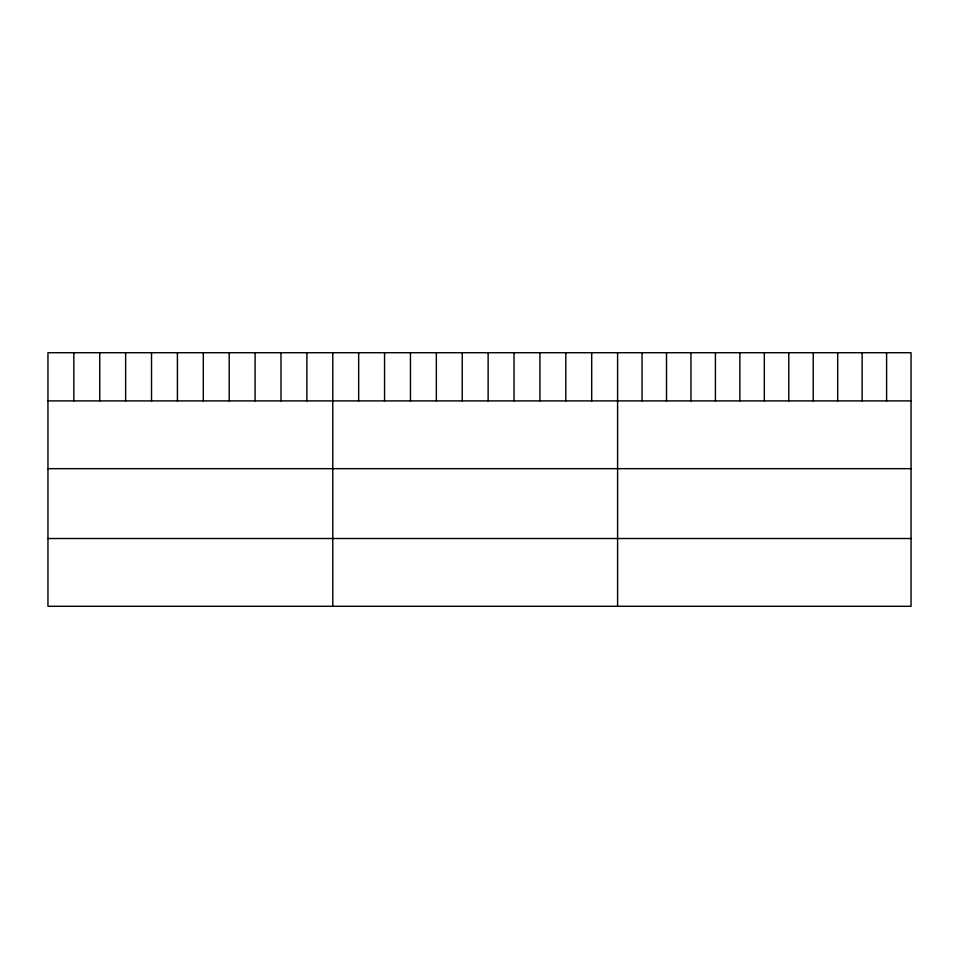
<?xml version="1.0" encoding="UTF-8"?>
<svg xmlns="http://www.w3.org/2000/svg" width="959" height="959" viewBox="0 0 959 959"><rect width="100%" height="100%" fill="white"/><g stroke="black" fill="none" stroke-linecap="round" stroke-linejoin="round"><path stroke-width="1.44" d="M911.05 400.898L911.05 606.292L47.95 606.292L47.95 352.708L911.05 352.708L911.05 400.898L47.95 400.898M47.95 468.675L911.05 468.675M47.95 538.514L911.05 538.514M886.596 352.708L886.596 400.898M862.141 352.708L862.141 400.898M837.686 352.708L837.686 400.898M813.232 352.708L813.232 400.898M788.778 352.708L788.778 400.898M764.323 352.708L764.323 400.898M739.869 352.708L739.869 400.898M715.414 352.708L715.414 400.898M690.959 352.708L690.959 400.898M666.505 352.708L666.505 400.898M642.051 352.708L642.051 400.898M617.596 352.708L617.596 606.292M591.703 352.708L591.703 400.898M565.81 352.708L565.81 400.898M539.917 352.708L539.917 400.898M514.024 352.708L514.024 400.898M488.131 352.708L488.131 400.898M462.238 352.708L462.238 400.898M436.345 352.708L436.345 400.898M410.452 352.708L410.452 400.898M384.559 352.708L384.559 400.898M358.666 352.708L358.666 400.898M332.773 352.708L332.773 606.292M306.88 352.708L306.88 400.898M280.987 352.708L280.987 400.898M255.094 352.708L255.094 400.898M229.201 352.708L229.201 400.898M203.308 352.708L203.308 400.898M177.415 352.708L177.415 400.898M151.522 352.708L151.522 400.898M125.629 352.708L125.629 400.898M99.736 352.708L99.736 400.898M73.843 352.708L73.843 400.898"/></g></svg>
